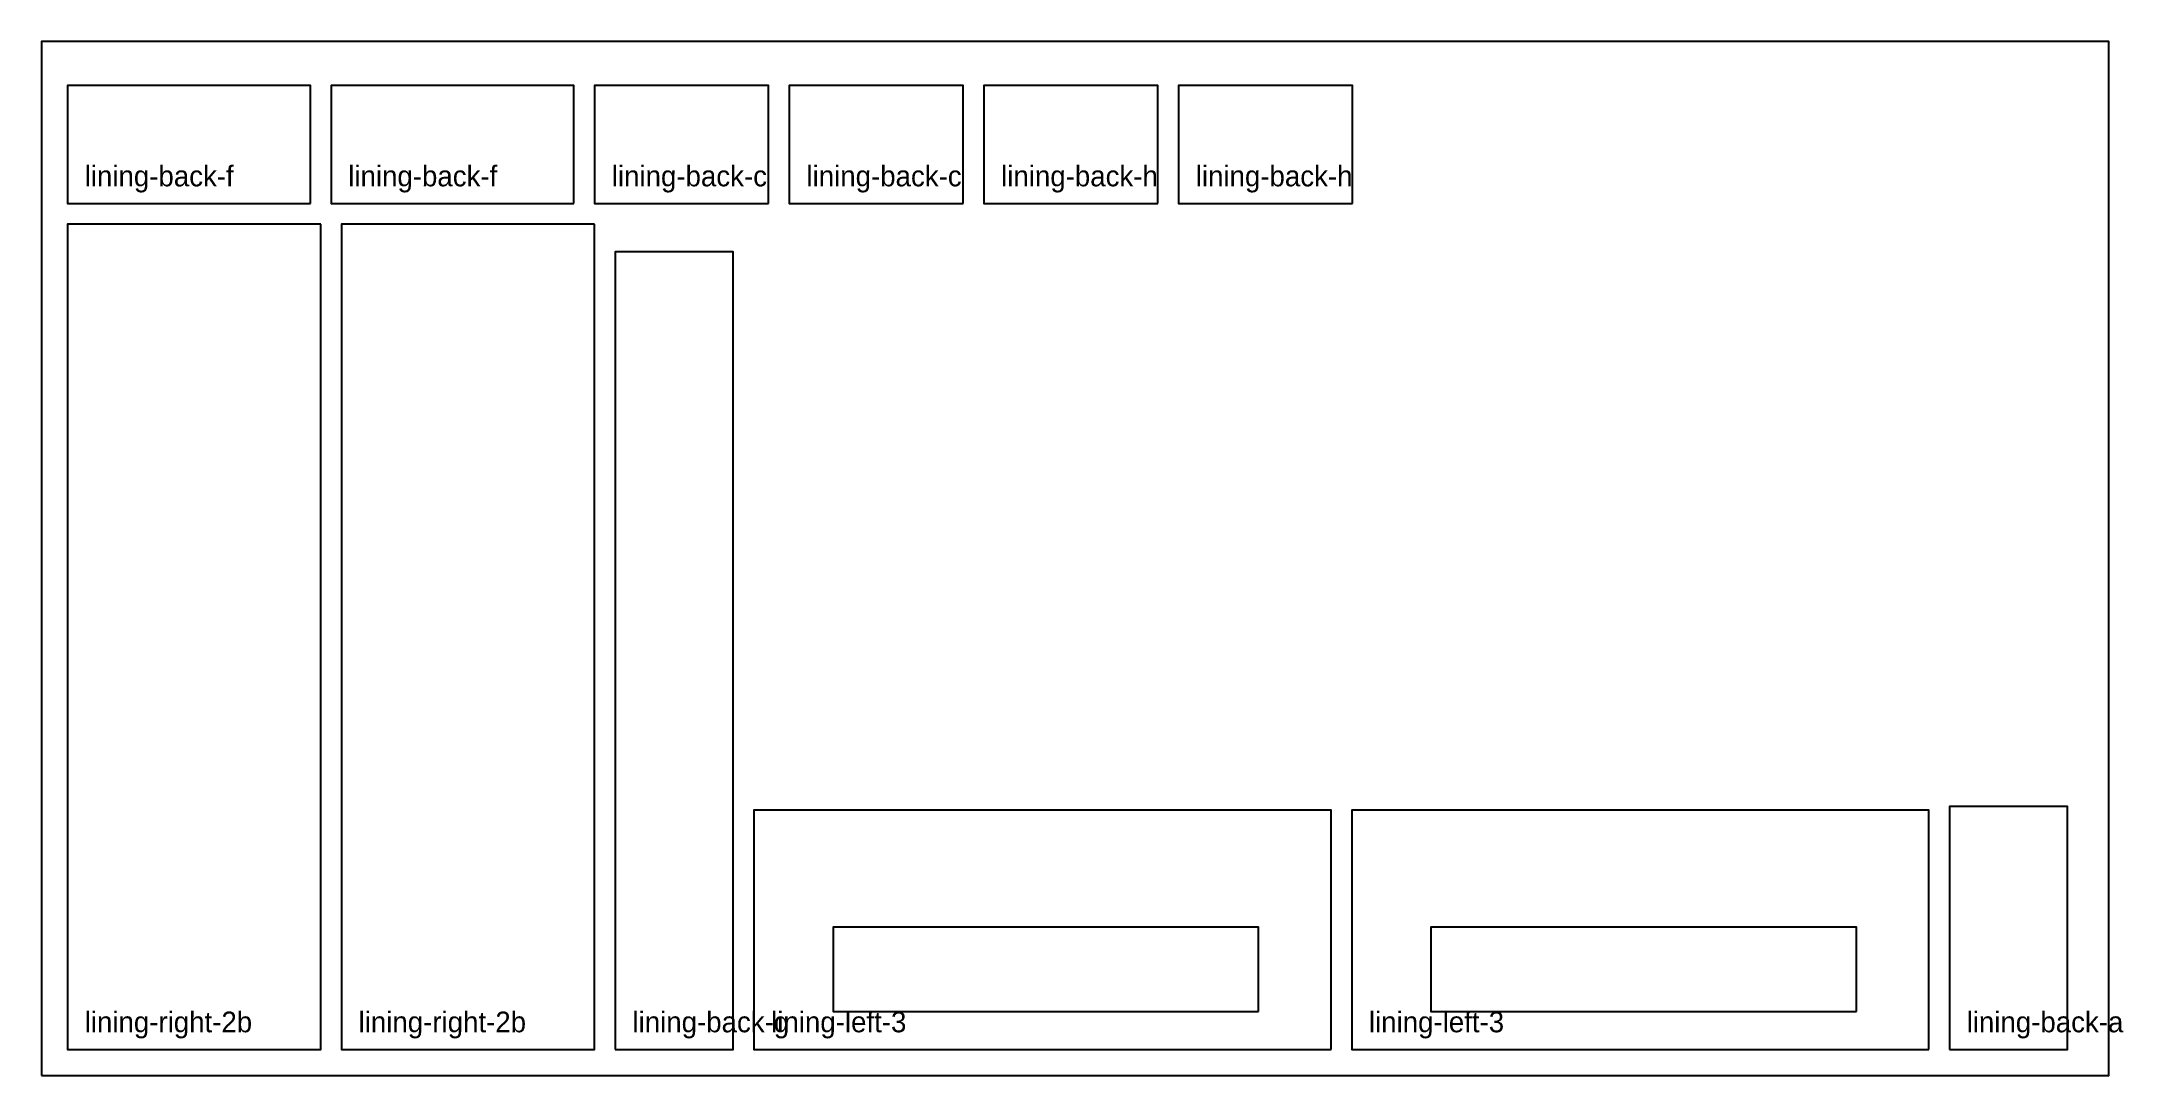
# Model space of a CAD drawing. Header units: millimetres. Extents: x 0 to 1208, y 0 to 600.
import ezdxf

# ---------------------------------------------------------------- set-up
doc = ezdxf.new("R2010")
doc.units = ezdxf.units.MM
doc.layers.add('CUT_OUTSIDE', color=1, linetype='Continuous')
doc.layers.add('POCKET_43MM', color=3, linetype='Continuous')

msp = doc.modelspace()

# ---------------------------------------------------------------- linework, layer by layer
at = {"layer": 'CUT_OUTSIDE'}
for points in [[(156, 506), (156, 574.5), (15, 574.5), (15, 506), (156, 506)], [(309, 506), (309, 574.5), (168, 574.5), (168, 506), (309, 506)], [(422, 506), (422, 574.5), (321, 574.5), (321, 506), (422, 506)], [(535, 506), (535, 574.5), (434, 574.5), (434, 506), (535, 506)], [(648, 506), (648, 574.5), (547, 574.5), (547, 506), (648, 506)], [(761, 506), (761, 574.5), (660, 574.5), (660, 506), (761, 506)], [(162, 494), (15, 494), (15, 15), (162, 15), (162, 494)], [(321, 494), (174, 494), (174, 15), (321, 15), (321, 494)], [(333, 15), (401.5, 15), (401.5, 478), (333, 478), (333, 15)], [(748.5, 15), (748.5, 154), (413.5, 154), (413.5, 15), (748.5, 15)], [(1095.5, 15), (1095.5, 154), (760.5, 154), (760.5, 15), (1095.5, 15)], [(1107.5, 15), (1176, 15), (1176, 156), (1107.5, 156), (1107.5, 15)]]:
    msp.add_lwpolyline(points, close=True, dxfattribs=at)
at = {"layer": 'POCKET_43MM'}
for points in [[(706.5, 37), (706.5, 86), (459.5, 86), (459.5, 37), (706.5, 37)], [(1053.5, 37), (1053.5, 86), (806.5, 86), (806.5, 37), (1053.5, 37)]]:
    msp.add_lwpolyline(points, close=True, dxfattribs=at)
at = {"layer": 'SHEET_EDGE'}
msp.add_lwpolyline([(0, 0), (1200, 0), (1200, 600), (0, 600)], close=True, dxfattribs=at)

# ---------------------------------------------------------------- texts
at = {"layer": 'NOTES'}
for s, p in [('lining-back-f', (25, 516)), ('lining-back-f', (178, 516)), ('lining-back-c', (331, 516)), ('lining-back-c', (444, 516)), ('lining-back-h', (557, 516)), ('lining-back-h', (670, 516)), ('lining-right-2b', (25, 25)), ('lining-right-2b', (184, 25)), ('lining-back-g', (343, 25)), ('lining-left-3', (423.5, 25)), ('lining-left-3', (770.5, 25)), ('lining-back-a', (1117.5, 25))]:
    msp.add_text(s, height=12, dxfattribs=at).set_placement(p)

doc.saveas('drawing.dxf')
